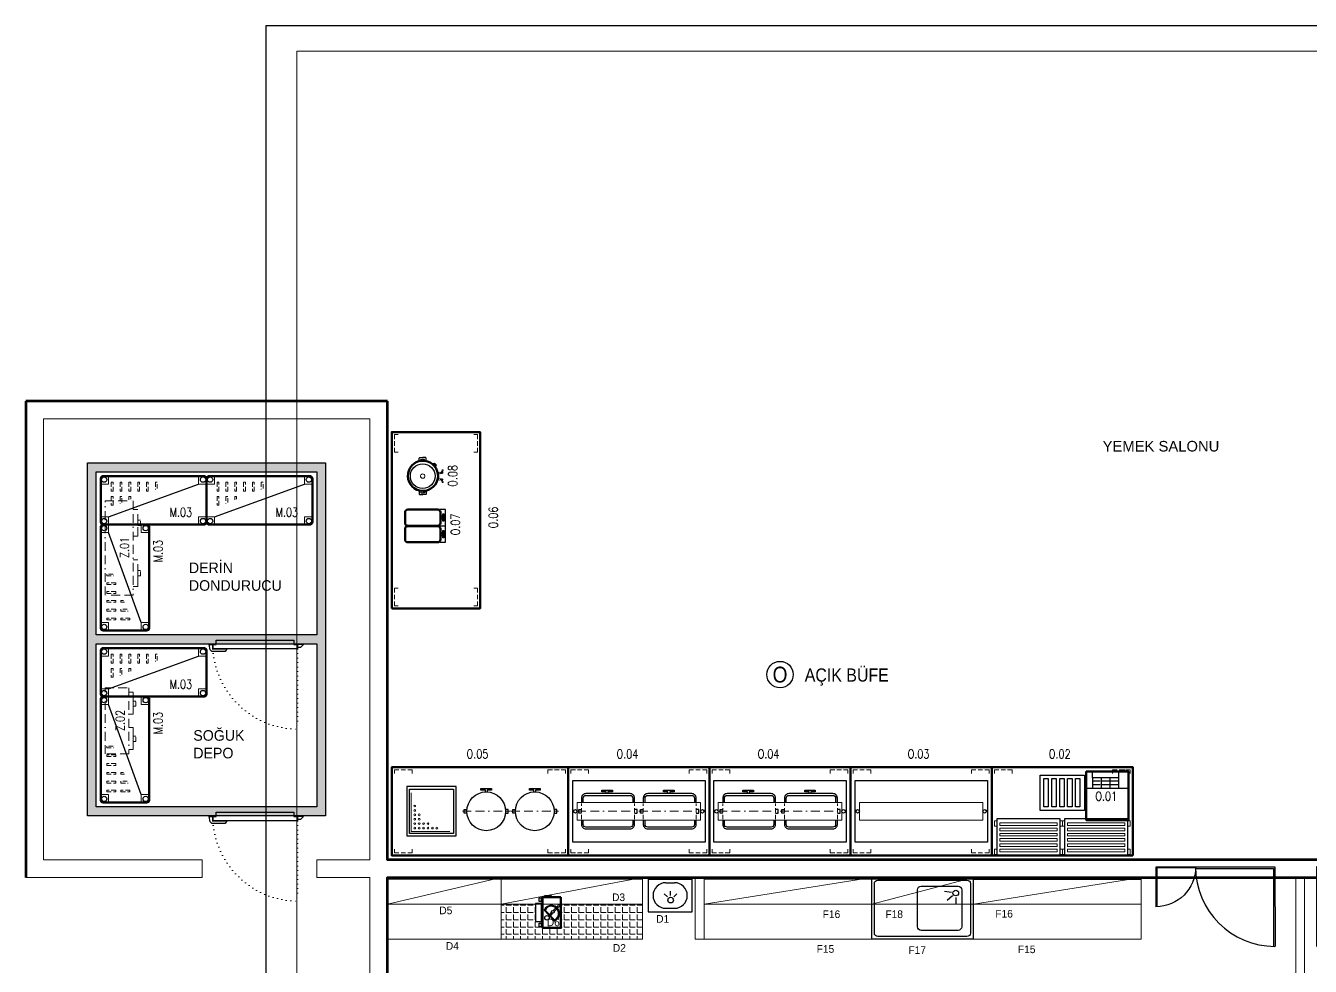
# Model space of a CAD drawing. Extents: x 165 to 3208, y -2874 to -834.
# Drawn here: x 165 to 1621, y -1901 to -834 of the extents above; entities that cross this region are included whole.
import ezdxf
from ezdxf.enums import TextEntityAlignment as Align

# ---------------------------------------------------------------- set-up
doc = ezdxf.new("R2010")
doc.units = 0
doc.header["$LTSCALE"] = 20
doc.header["$MEASUREMENT"] = 0
for name, pattern in [('BORDER', [1.75, 0.5, -0.25, 0.5, -0.25, 0, -0.25]), ('DASHED2', [0.375, 0.25, -0.125]), ('DOT', [0.25, 0, -0.25]), ('HIDDEN', [0.375, 0.25, -0.125])]:
    doc.linetypes.add(name, pattern=pattern)
doc.layers.get('0').update_dxf_attribs({"linetype": 'CONTINUOUS', "lineweight": 15})
for name, color, linetype, lineweight in [('-DWG_ANA', 7, 'CONTINUOUS', 50), ('-DWG_DETAY1', 7, 'CONTINUOUS', 25), ('-DWG_DETAY2', 7, 'CONTINUOUS', 15), ('-DWG_DETAY3', 7, 'CONTINUOUS', 15), ('-dwg_sdepo', 7, 'BORDER', 9), ('DUVAR', 7, 'CONTINUOUS', 60), ('k-cizgi', 7, 'CONTINUOUS', 0), ('kapi-acilis', 43, 'DOT', 15), ('NO', 7, 'CONTINUOUS', 30), ('PLAN', 253, 'CONTINUOUS', 15), ('s-depo', 140, 'CONTINUOUS', 25), ('s-depo-tarama', 140, 'CONTINUOUS', 15)]:
    doc.layers.add(name, color=color, linetype=linetype, lineweight=lineweight)
for name, color, linetype in [('BL-M', 62, 'CONTINUOUS'), ('BL-O', 43, 'CONTINUOUS'), ('BL-Z', 117, 'CONTINUOUS'), ('kapı ABD', 55, 'CONTINUOUS'), ('S2000-002 Çizgi', 7, 'CONTINUOUS'), ('S2000-025 Antet', 7, 'CONTINUOUS'), ('SDNO', 7, 'CONTINUOUS'), ('YAZI', 170, 'CONTINUOUS'), ('YAZI_BLM_1', 7, 'CONTINUOUS'), ('YAZI_BLM_2', 10, 'CONTINUOUS')]:
    doc.layers.add(name, color=color, linetype=linetype)
doc.styles.add('ARIALT', font='arial.ttf')
doc.styles.add('BLM_YAZI', font='stylu.ttf', dxfattribs={"width": 0.8})
doc.styles.add('ROMANS', font='romans.shx', dxfattribs={"width": 0.8})
doc.styles.add('TAKSİM', font='GOTHIC.TTF', dxfattribs={"height": 20})

# ---------------------------------------------------------------- blocks, each defined once
blk = doc.blocks.new('J-KS09l')
at = {"layer": 'kapi-acilis', "linetype": 'DOT'}
blk.add_lwpolyline([(-3, 11), (-3, 107)], dxfattribs=at)
blk.add_arc((-4.2, 9.8), 97.2, 0.6814, 89.3186, dxfattribs=at)
at = {"layer": 's-depo', "linetype": 'Continuous'}
for points in [[(1, 11), (-3, 11), (-3, 16), (93, 16), (93, 11), (89, 11), (89, 6), (1, 6), (1, 11)], [(77, 16), (79, 19), (94, 19), (96, 17), (97, 11), (93, 11), (93, 16)], [(-3, 14), (-7, 14), (-10, 11), (-3, 11)]]:
    blk.add_lwpolyline(points, close=True, dxfattribs=at)
blk = doc.blocks.new('jd-ts')
at = {"layer": 'YAZI_BLM_1', "style": 'BLM_YAZI'}
for s, p in [('SOĞUK', (0, 20)), ('DEPO', (0, 0))]:
    blk.add_text(s, height=12, dxfattribs=at).set_placement(p)
blk = doc.blocks.new('jd-td')
at = {"layer": 'YAZI_BLM_1', "style": 'BLM_YAZI'}
for s, p in [('DERİN', (0, 20)), ('DONDURUCU', (0, 0))]:
    blk.add_text(s, height=12, dxfattribs=at).set_placement(p)
blk = doc.blocks.new('1br-pc2nh')
at = {"layer": '-dwg_sdepo', "color": 0, "lineweight": 0}
blk.add_lwpolyline([(75, -27), (0, -27), (0, 0), (75, 0)], close=True, dxfattribs=at)
for points in [[(5, -27), (5, -32), (30, -32), (30, -27)], [(45, -27), (45, -32), (70, -32), (70, -27)], [(22.9, -32), (12.9, -32)]]:
    blk.add_lwpolyline(points, dxfattribs=at)
at = {"layer": '-dwg_sdepo', "color": 0, "linetype": 'DASHED2'}
for points in [[(14, -32), (14, -35), (20, -35), (20, -32)], [(54, -32), (54, -35), (60, -35), (60, -32)]]:
    blk.add_lwpolyline(points, close=True, dxfattribs=at)
at = {"layer": 'SDNO', "linetype": 'Continuous', "style": 'ROMANS', "width": 0.8}
blk.add_attdef('SDNO', text='', height=10, dxfattribs=at).set_placement((38, -17), align=Align.MIDDLE)
blk = doc.blocks.new('1br-pc2dh')
at = {"layer": '-dwg_sdepo', "color": 0, "lineweight": 0}
blk.add_lwpolyline([(107, -32), (0, -32), (0, 0), (107, 0)], close=True, dxfattribs=at)
for points in [[(10, -32), (10, -37), (40, -37), (40, -32)], [(27.9, -37), (17.9, -37)], [(67, -32), (67, -37), (97, -37), (97, -32)]]:
    blk.add_lwpolyline(points, dxfattribs=at)
at = {"layer": '-dwg_sdepo', "color": 0, "linetype": 'DASHED2'}
for points in [[(22, -37), (22, -40), (28, -40), (28, -37)], [(79, -37), (79, -40), (85, -40), (85, -37)]]:
    blk.add_lwpolyline(points, close=True, dxfattribs=at)
at = {"layer": 'SDNO', "linetype": 'Continuous', "style": 'ROMANS', "width": 0.8}
blk.add_attdef('SDNO', text='', height=10, dxfattribs=at).set_placement((54, -22), align=Align.MIDDLE)
blk = doc.blocks.new('OSF-BL160')
at = {"layer": '-DWG_ANA', "color": 0}
blk.add_lwpolyline([(0, 0), (160, 0), (160, -100), (0, -100)], close=True, dxfattribs=at)
at = {"layer": '-DWG_DETAY1', "color": 0, "linetype": 'Continuous'}
for points in [[(6, 0), (77, 0), (77, -42), (6, -42)], [(83, 0), (154, 0), (154, -42), (83, -42)]]:
    blk.add_lwpolyline(points, close=True, dxfattribs=at)
at = {"layer": '-DWG_DETAY1', "color": 0}
for points in [[(55, -51), (105, -51), (105, -91), (55, -91)], [(65, -55), (65, -87), (60, -87), (60, -55)], [(74, -55), (74, -87), (69, -87), (69, -55)], [(83, -55), (83, -87), (78, -87), (78, -55)], [(92, -55), (92, -87), (87, -87), (87, -55)], [(101, -55), (101, -87), (96, -87), (96, -55)]]:
    blk.add_lwpolyline(points, close=True, dxfattribs=at)
at = {"layer": '-DWG_DETAY2', "color": 0, "linetype": 'Continuous'}
for points in [[(6, -1), (3, -1), (3, -7), (6, -7)], [(9, -4), (74, -4), (74, -7), (9, -7)], [(9, -10), (74, -10), (74, -13), (9, -13)], [(80, -1), (77, -1), (77, -7), (80, -7)], [(83, -1), (80, -1), (80, -7), (83, -7)], [(86, -4), (151, -4), (151, -7), (86, -7)], [(86, -10), (151, -10), (151, -13), (86, -13)], [(157, -1), (154, -1), (154, -7), (157, -7)], [(9, -16), (74, -16), (74, -19), (9, -19)], [(9, -22), (74, -22), (74, -25), (9, -25)], [(9, -28), (74, -28), (74, -31), (9, -31)], [(86, -16), (151, -16), (151, -19), (86, -19)], [(86, -22), (151, -22), (151, -25), (86, -25)], [(86, -28), (151, -28), (151, -31), (86, -31)], [(6, -33), (3, -33), (3, -39), (6, -39)], [(9, -34), (74, -34), (74, -37), (9, -37)], [(80, -33), (77, -33), (77, -39), (80, -39)], [(83, -33), (80, -33), (80, -39), (83, -39)], [(86, -34), (151, -34), (151, -37), (86, -37)], [(157, -33), (154, -33), (154, -39), (157, -39)]]:
    blk.add_lwpolyline(points, close=True, dxfattribs=at)
at = {"layer": '-DWG_DETAY2', "color": 0, "linetype": 'HIDDEN'}
for points in [[(3, -93), (3, -97), (23, -97), (23, -93)], [(137, -93), (137, -97), (157, -97), (157, -93)]]:
    blk.add_lwpolyline(points, dxfattribs=at)
at = {"layer": 'NO', "linetype": 'Continuous', "style": 'ROMANS', "width": 0.8}
blk.add_attdef('NO', text='', height=10, dxfattribs=at).set_placement((83, -115), align=Align.MIDDLE)
blk = doc.blocks.new('OSF-CL160g')
at = {"layer": '-DWG_ANA', "color": 0}
blk.add_lwpolyline([(0, 0), (160, 0), (160, -100), (0, -100)], close=True, dxfattribs=at)
at = {"layer": '-DWG_DETAY1', "color": 0, "linetype": 'Continuous'}
blk.add_lwpolyline([(5, -15), (155, -15), (155, -85), (5, -85)], close=True, dxfattribs=at)
for centre in [(8, -50), (152, -50)]:
    blk.add_circle(centre, 2, dxfattribs=at)
at = {"layer": '-DWG_DETAY2', "color": 0, "linetype": 'HIDDEN'}
for points in [[(3, -7), (3, -3), (23, -3), (23, -7)], [(137, -7), (137, -3), (157, -3), (157, -7)], [(3, -93), (3, -97), (23, -97), (23, -93)], [(137, -93), (137, -97), (157, -97), (157, -93)]]:
    blk.add_lwpolyline(points, dxfattribs=at)
at = {"layer": '-DWG_DETAY2', "color": 0, "linetype": 'Continuous'}
blk.add_lwpolyline([(10, -40), (150, -40), (150, -60), (10, -60)], close=True, dxfattribs=at)
at = {"layer": 'NO', "linetype": 'Continuous', "style": 'ROMANS', "width": 0.8}
blk.add_attdef('NO', text='', height=10, dxfattribs=at).set_placement((83, -115), align=Align.MIDDLE)
blk = doc.blocks.new('OSF-DL162')
at = {"layer": '-DWG_ANA', "color": 0}
blk.add_lwpolyline([(0, 0), (160, 0), (160, -100), (0, -100)], close=True, dxfattribs=at)
at = {"layer": '-DWG_DETAY1', "color": 0, "linetype": 'Continuous'}
blk.add_lwpolyline([(5, -15), (155, -15), (155, -85), (5, -85)], close=True, dxfattribs=at)
for points in [[(75, -40), (75, -35, 0.414214), (70, -30), (20, -30, 0.414214), (15, -35), (15, -40)], [(17, -40), (17, -35, -0.414214), (20, -32), (70, -32, -0.414214), (73, -35), (73, -40)], [(145, -40), (145, -35, 0.414214), (140, -30), (90, -30, 0.414214), (85, -35), (85, -40)], [(87, -40), (87, -35, -0.414214), (90, -32), (140, -32, -0.414214), (143, -35), (143, -40)], [(15, -60), (15, -65, 0.414214), (20, -70), (70, -70, 0.414214), (75, -65), (75, -60)], [(73, -60), (73, -65, -0.414214), (70, -68), (20, -68, -0.414214), (17, -65), (17, -60)], [(85, -60), (85, -65, 0.414214), (90, -70), (140, -70, 0.414214), (145, -65), (145, -60)], [(143, -60), (143, -65, -0.414214), (140, -68), (90, -68, -0.414214), (87, -65), (87, -60)]]:
    blk.add_lwpolyline(points, format="xyb", dxfattribs=at)
for points in [[(15, -48), (12, -48), (12, -52), (15, -52)], [(75, -48), (78, -48), (78, -52), (75, -52)], [(85, -48), (82, -48), (82, -52), (85, -52)], [(145, -48), (148, -48), (148, -52), (145, -52)], [(47, -70), (47, -72), (52, -72), (52, -74), (40, -74), (40, -72), (45, -72), (45, -70)], [(117, -70), (117, -72), (122, -72), (122, -74), (110, -74), (110, -72), (115, -72), (115, -70)]]:
    blk.add_lwpolyline(points, dxfattribs=at)
for centre in [(8, -50), (152, -50)]:
    blk.add_circle(centre, 2, dxfattribs=at)
at = {"layer": '-DWG_DETAY2', "color": 0, "linetype": 'HIDDEN'}
for points in [[(3, -7), (3, -3), (23, -3), (23, -7)], [(137, -7), (137, -3), (157, -3), (157, -7)], [(3, -93), (3, -97), (23, -97), (23, -93)], [(137, -93), (137, -97), (157, -97), (157, -93)]]:
    blk.add_lwpolyline(points, dxfattribs=at)
at = {"layer": '-DWG_DETAY2', "color": 0, "linetype": 'Continuous'}
blk.add_lwpolyline([(10, -40), (150, -40), (150, -60), (10, -60)], close=True, dxfattribs=at)
at = {"layer": '-DWG_DETAY2', "color": 0, "linetype": 'BORDER'}
for points in [[(80, -50), (10, -50)], [(150, -50), (80, -50)]]:
    blk.add_lwpolyline(points, dxfattribs=at)
at = {"layer": '-DWG_DETAY3', "color": 0, "linetype": 'HIDDEN'}
for points in [[(15, -41), (15, -59)], [(75, -41), (75, -59)], [(85, -41), (85, -59)], [(145, -41), (145, -59)]]:
    blk.add_lwpolyline(points, dxfattribs=at)
at = {"layer": 'NO', "linetype": 'Continuous', "style": 'ROMANS', "width": 0.8}
blk.add_attdef('NO', text='', height=10, dxfattribs=at).set_placement((93, -115), align=Align.MIDDLE)
blk = doc.blocks.new('OSF-SL202k')
at = {"layer": '-DWG_ANA', "color": 0}
blk.add_lwpolyline([(0, 0), (200, 0), (200, -100), (0, -100)], close=True, dxfattribs=at)
at = {"layer": '-DWG_DETAY1', "color": 0, "linetype": 'Continuous'}
for points in [[(127, -22), (127, -78), (183, -78), (183, -22)], [(130, -25), (180, -25), (180, -75), (130, -75)]]:
    blk.add_lwpolyline(points, close=True, dxfattribs=at)
for points in [[(16, -48), (13, -48), (13, -52), (16, -52)], [(60, -48), (63, -48), (63, -52), (60, -52)], [(71, -48), (68, -48), (68, -52), (71, -52)], [(115, -48), (118, -48), (118, -52), (115, -52)], [(39, -72), (39, -74), (44, -74), (44, -76), (32, -76), (32, -74), (37, -74), (37, -72)], [(94, -72), (94, -74), (99, -74), (99, -76), (87, -76), (87, -74), (92, -74), (92, -72)]]:
    blk.add_lwpolyline(points, dxfattribs=at)
for centre in [(38, -50), (93, -50)]:
    blk.add_circle(centre, 22, dxfattribs=at)
at = {"layer": '-DWG_DETAY2', "color": 0, "linetype": 'HIDDEN'}
for points in [[(3, -7), (3, -3), (23, -3), (23, -7)], [(177, -7), (177, -3), (197, -3), (197, -7)], [(3, -93), (3, -97), (23, -97), (23, -93)], [(177, -93), (177, -97), (197, -97), (197, -93)]]:
    blk.add_lwpolyline(points, dxfattribs=at)
at = {"layer": '-DWG_DETAY2', "color": 0, "linetype": 'Continuous', "const_width": 1}
blk.add_lwpolyline([(134, -27), (178, -27), (178, -71)], dxfattribs=at)
at = {"layer": '-DWG_DETAY2', "color": 0, "linetype": 'BORDER'}
for points in [[(65, -50), (11, -50)], [(120, -50), (66, -50)]]:
    blk.add_lwpolyline(points, dxfattribs=at)
at = {"layer": '-DWG_DETAY2', "color": 0}
for centre in [(149, -31), (154, -31), (159, -31), (159, -36), (164, -31), (164, -36), (169, -31), (169, -36), (169, -41), (174, -31), (174, -36), (174, -41), (169, -46), (174, -46), (174, -51), (174, -56)]:
    blk.add_circle(centre, 1, dxfattribs=at)
at = {"layer": 'NO', "linetype": 'Continuous', "style": 'ROMANS', "width": 0.8}
blk.add_attdef('NO', text='', height=10, dxfattribs=at).set_placement((103, -115), align=Align.MIDDLE)
blk = doc.blocks.new('OSF-NL200')
at = {"layer": '-DWG_ANA', "color": 0}
blk.add_lwpolyline([(0, 0), (200, 0), (200, -100), (0, -100)], close=True, dxfattribs=at)
at = {"layer": '-DWG_DETAY2', "color": 0, "linetype": 'HIDDEN'}
for points in [[(3, -7), (3, -3), (23, -3), (23, -7)], [(177, -7), (177, -3), (197, -3), (197, -7)], [(3, -93), (3, -97), (23, -97), (23, -93)], [(177, -93), (177, -97), (197, -97), (197, -93)]]:
    blk.add_lwpolyline(points, dxfattribs=at)
at = {"layer": 'NO', "linetype": 'Continuous', "style": 'ROMANS', "width": 0.8}
blk.add_attdef('NO', text='', height=10, dxfattribs=at).set_placement((103, -115), align=Align.MIDDLE)
blk = doc.blocks.new('1TG-TEK001')
at = {"layer": '-DWG_ANA', "color": 0}
blk.add_lwpolyline([(-16.5, 3.1, 18.612891), (-15.4, 6.6, 0.053726), (-16.5, 3.1, 0.053726)], format="xyb", dxfattribs=at)
at = {"layer": '-DWG_DETAY1', "color": 0}
for points in [[(-16, 4), (-20, 4, 0.414214), (-21, 3), (-21, 0)], [(-16, -4), (-20, -4, -0.414214), (-21, -3), (-21, 0)], [(16, 4), (20, 4, -0.414214), (21, 3), (21, 0)], [(16, -4), (20, -4, 0.414214), (21, -3), (21, 0)]]:
    blk.add_lwpolyline(points, format="xyb", dxfattribs=at)
for points in [[(-17, 2), (-19, 2), (-19, 0)], [(-17, -2), (-19, -2), (-19, 0)], [(17, 2), (19, 2), (19, 0)], [(17, -2), (19, -2), (19, 0)]]:
    blk.add_lwpolyline(points, dxfattribs=at)
at = {"layer": '-DWG_DETAY1', "color": 0, "linetype": 'Continuous'}
blk.add_circle((0, 0), 14, dxfattribs=at)
at = {"layer": '-DWG_DETAY2', "color": 0}
blk.add_lwpolyline([(-2.5, -0.5, 3.731726), (-1.7, 1.9, 0.267973)], format="xyb", close=True, dxfattribs=at)
blk.add_lwpolyline([(13.5, -12), (10.4, -14.9), (11, -14.9), (12.3, -13.7), (14.3, -11.9), (14.3, -11.2)], close=True, dxfattribs=at)
for points in [[(11.2, -14.7), (12.4, -15.6), (13.8, -14.3)], [(13.5, -14.4), (12.6, -13.4)], [(13.6, -14.5), (13.6, -14.5)], [(14, -12.1), (14.8, -13.4), (13.8, -14.3)], [(14.5, -13.7), (14.5, -13.7)]]:
    blk.add_lwpolyline(points, dxfattribs=at)
for points in [[(12.6, -15.2, 0.236718), (13.5, -14.4)], [(13.5, -14.4, 0.236718), (14.4, -13.6)], [(14.4, -13.6, 0.111809), (14.8, -13.4)], [(-3.9, -21.9, 0.419508), (-4.1, -21.2), (-7.2, -21.9, 0.208017), (-6.7, -23.3), (-3.9, -21.9)], [(-5, -22.5, 4.477764), (-5.3, -21.5)], [(-4.1, -22, 1.460241), (-4.4, -21.3)], [(5, -22.5, -4.477764), (5.3, -21.5)], [(4.1, -22, -1.460241), (4.4, -21.3)], [(3.9, -21.9, -0.419508), (4.1, -21.2), (7.2, -21.9, -0.208017), (6.7, -23.3), (3.9, -21.9)], [(12.4, -15.6, 0.111809), (12.6, -15.2)]]:
    blk.add_lwpolyline(points, format="xyb", dxfattribs=at)
for centre in [(-3.5, -19), (3.5, -19)]:
    blk.add_circle(centre, 1.1, dxfattribs=at)
at = {"linetype": 'Continuous'}
for points in [[(-3.4, -16.5), (-3.8, -17.9)], [(-2.5, -16.7), (-2.8, -18.1)], [(2.5, -16.7), (2.8, -18.1)], [(3.4, -16.5), (3.8, -17.9)]]:
    blk.add_lwpolyline(points, dxfattribs=at)
at = {"layer": 'NO', "linetype": 'Continuous', "style": 'ROMANS', "width": 0.8}
blk.add_attdef('NO', text='', height=10, dxfattribs=at).set_placement((0.2, -34), align=Align.MIDDLE)
blk = doc.blocks.new('1ug-USM40')
at = {"layer": '-DWG_ANA', "color": 0}
for points in [[(3, -40), (15.2, -40, 0.414214), (18.2, -37), (18.2, -3, 0.414214), (15.2, 0), (3, 0, 0.414214), (0, -3), (0, -37, 0.414214)], [(21.8, -40), (34, -40, 0.414214), (37, -37), (37, -3, 0.414214), (34, 0), (21.8, 0, 0.414214), (18.8, -3), (18.8, -37, 0.414214)]]:
    blk.add_lwpolyline(points, format="xyb", close=True, dxfattribs=at)
at = {"layer": '-DWG_DETAY1', "color": 0}
for points in [[(0, -39.3), (0, -45.9), (18.2, -45.9), (18.2, -39.3)], [(7.8, -40), (7.8, -42.3)], [(10.8, -42.3), (10.8, -40)], [(18.8, -39.3), (18.8, -45.9), (37, -45.9), (37, -39.3)], [(26.6, -40), (26.6, -42.3)], [(29.6, -42.3), (29.6, -40)]]:
    blk.add_lwpolyline(points, dxfattribs=at)
for points in [[(9.4, -43.8), (5.1, -43.8), (5.1, -42.7), (9.4, -42.7), (13.4, -42.7), (13.4, -43.8)], [(28.2, -43.8), (23.9, -43.8), (23.9, -42.7), (28.2, -42.7), (32.2, -42.7), (32.2, -43.8)]]:
    blk.add_lwpolyline(points, close=True, dxfattribs=at)
at = {"layer": '-DWG_DETAY1', "color": 0, "linetype": 'Continuous'}
for points in [[(11, -42.7, 0.73166), (7.6, -42.7)], [(29.8, -42.7, 0.73166), (26.3, -42.7)]]:
    blk.add_lwpolyline(points, format="xyb", dxfattribs=at)
at = {"layer": 'PLAN', "color": 0, "linetype": 'Continuous'}
for points in [[(7.6, -43.8, 0.722359), (11, -43.8)], [(26.3, -43.8, 0.722359), (29.8, -43.8)]]:
    blk.add_lwpolyline(points, format="xyb", dxfattribs=at)
at = {"layer": 'NO', "linetype": 'Continuous', "style": 'ROMANS', "width": 0.8}
blk.add_attdef('NO', text='', height=10, dxfattribs=at).set_placement((20.2, -57), align=Align.MIDDLE)
blk = doc.blocks.new('jb-to1')
at = {"layer": 'YAZI_BLM_1'}
blk.add_circle((0, 0), 15, dxfattribs=at)
at = {"layer": 'YAZI_BLM_1', "style": 'BLM_YAZI', "width": 0.9}
blk.add_text('AÇIK BÜFE', height=15, dxfattribs=at).set_placement((28, -8))
at = {"layer": 'YAZI_BLM_2', "style": 'BLM_YAZI', "width": 0.9}
blk.add_text('O', height=18, dxfattribs=at).set_placement((0, 0), align=Align.MIDDLE)
blk = doc.blocks.new('IDP126-K')
at = {"layer": '-DWG_ANA', "color": 0}
blk.add_lwpolyline([(3, 0), (117, 0, -0.414214), (120, -3), (120, -52, -0.414214), (117, -55), (3, -55, -0.414214), (0, -52), (0, -3, -0.414214)], format="xyb", close=True, dxfattribs=at)
at = {"layer": '-DWG_DETAY1', "color": 0}
blk.add_lwpolyline([(9, -46), (111, -9)], dxfattribs=at)
for centre in [(4, -4), (116, -4), (4, -51), (116, -51)]:
    blk.add_circle(centre, 3, dxfattribs=at)
at = {"layer": '-DWG_DETAY2', "color": 0, "linetype": 'Continuous'}
for points in [[(0, -9), (9, -9), (9, 0)], [(111, 0), (111, -9), (120, -9)], [(0, -46), (9, -46), (9, -55)], [(120, -46), (111, -46), (111, -55)]]:
    blk.add_lwpolyline(points, dxfattribs=at)
at = {"layer": '-DWG_DETAY2', "color": 0, "linetype": 'HIDDEN'}
for points in [[(12, -7), (12, -17), (14, -17), (14, -7)], [(22, -7), (22, -17), (24, -17), (24, -7)], [(32, -7), (32, -17), (34, -17), (34, -7)], [(42, -7), (42, -17), (44, -17), (44, -7)], [(52, -7), (52, -17), (54, -17), (54, -7)], [(12, -23), (12, -33), (14, -33), (14, -23)]]:
    blk.add_lwpolyline(points, close=True, dxfattribs=at)
for points in [[(64, -14), (64, -7), (62, -7), (62, -15)], [(24, -30), (24, -23), (22, -23), (22, -31)], [(34, -26), (34, -23), (32, -23), (32, -27)]]:
    blk.add_lwpolyline(points, dxfattribs=at)
at = {"layer": 'NO', "linetype": 'Continuous', "style": 'ROMANS', "width": 0.8}
blk.add_attdef('NO', text='', height=10, dxfattribs=at).set_placement((91, -41), align=Align.MIDDLE)
blk = doc.blocks.new('PEK100')
at = {"layer": '-DWG_ANA', "color": 0}
blk.add_lwpolyline([(0, 0), (48, 0), (48, -55), (0, -55)], close=True, dxfattribs=at)
at = {"layer": '-DWG_DETAY1', "color": 0}
for points in [[(0, -36), (48, -36)], [(11, -37), (11, -48), (41, -48), (41, -37)], [(12, -40), (20, -40)], [(21, -47), (21, -37)], [(22, -40), (30, -40)], [(31, -47), (31, -37)], [(32, -40), (40, -40)], [(11, -48), (11, -55)], [(12, -44), (20, -44)], [(22, -44), (30, -44)], [(32, -44), (40, -44)], [(41, -48), (41, -55)]]:
    blk.add_lwpolyline(points, dxfattribs=at)
at = {"layer": '-DWG_DETAY2', "color": 0}
blk.add_lwpolyline([(4, -55), (4, -57), (8, -57), (8, -55)], dxfattribs=at)
at = {"layer": 'NO', "linetype": 'Continuous', "style": 'ROMANS', "width": 0.8}
blk.add_attdef('NO', text='', height=10, dxfattribs=at).set_placement((25.2, -27), align=Align.MIDDLE)
blk = doc.blocks.new('ertye')
at = {"color": 7}
for points in [[(5346.8, 6525.2), (5429.2, 6477.7), (5381.6, 6395.3)], [(5347.8, 6526.9), (5431.8, 6478.4), (5383.3, 6394.3)]]:
    blk.add_lwpolyline(points, dxfattribs=at)
blk.add_arc((5431.8, 6478.4), 97.1, 150, 240, dxfattribs=at)
blk = doc.blocks.new('A$C106A2D8A')
at = {"layer": 'S2000-002 Çizgi'}
for p, q in [((90.3, 52.8), (82.5, 53.9)), ((91.6, 49), (85.5, 43.9)), ((95.5, 47.3), (95.5, 39.4))]:
    blk.add_line(p, q, dxfattribs=at)
for points in [[(115, 68), (0, 68), (0, 70), (115, 70)], [(115, 0), (0, 0), (0, 70), (115, 70)]]:
    blk.add_lwpolyline(points, close=True, dxfattribs=at)
for points in [[(108, 3), (7, 3, -0.414214), (3, 7), (3, 63, -0.414214), (7, 67), (108, 67, -0.414214), (112, 63), (112, 7, -0.414214)], [(98, 10), (56, 10, -0.414214), (52, 14), (52, 56, -0.414214), (56, 60), (98, 60, -0.414214), (102, 56), (102, 14, -0.414214)]]:
    blk.add_lwpolyline(points, format="xyb", close=True, dxfattribs=at)
blk.add_circle((95.3, 52.3), 3.19, dxfattribs=at)
blk = doc.blocks.new('A$C23AD12AD')
at = {"layer": 'S2000-002 Çizgi'}
for p, q in [((0, 39), (50, 39)), ((0, 37), (50, 37)), ((20.1, 33), (29.9, 33)), ((21.9, 17), (18.3, 20.5)), ((25.5, 18.5), (25.5, 23.5)), ((29.2, 17), (32.7, 20.5)), ((0, 0), (50, 0)), ((20.1, 4), (29.9, 4))]:
    blk.add_line(p, q, dxfattribs=at)
blk.add_lwpolyline([(0, 0), (50, 0), (50, 39), (0, 39)], close=True, dxfattribs=at)
blk.add_circle((25.5, 13.3), 3.19, dxfattribs=at)
for centre, start, end in [((20.1, 18.5), 90, 270), ((29.9, 18.5), 270, 90)]:
    blk.add_arc(centre, 14.5, start, end, dxfattribs=at)
blk = doc.blocks.new('A$C163C092A')
at = {"layer": '-DWG_ANA', "color": 0}
blk.add_lwpolyline([(28.9, 35), (28.9, 0), (8.2, 0), (8.2, 35)], close=True, dxfattribs=at)
at = {"layer": '-DWG_DETAY1', "color": 0}
for points in [[(4.4, 30), (4.4, 34), (6.4, 34), (6.4, 30), (4.4, 30)], [(6.4, 31), (8.4, 31), (8.4, 33), (6.4, 33)], [(10.8, 35.3), (10.8, 36.9), (13.2, 36.9), (13.2, 35.3)], [(15.4, 35.3), (15.4, 36.9), (17.8, 36.9), (17.8, 35.3)], [(18.4, 17.8), (15.9, 15.2)], [(19.4, 16.7), (17, 14.2)], [(25.5, 25.2), (20.2, 19.7)], [(26.4, 24), (21.3, 18.7)], [(4.4, 1.3), (4.4, 5.3), (6.4, 5.3), (6.4, 1.3), (4.4, 1.3)], [(6.4, 2.3), (8.4, 2.3), (8.4, 4.3), (6.4, 4.3)]]:
    blk.add_lwpolyline(points, dxfattribs=at)
blk.add_lwpolyline([(0, 27.8), (0, 7.2), (7.1, 7.2), (7.1, 27.8)], close=True, dxfattribs=at)
for points in [[(21.5, 7.9, 1.51174), (9.8, 20.1), (21.5, 7.9)], [(21.7, 9.1, 1.387786), (11, 20.3), (21.7, 9.1)]]:
    blk.add_lwpolyline(points, format="xyb", dxfattribs=at)
for centre, radius in [((19.9, 18.2), 1.56), ((13.2, 11.6), 2.56)]:
    blk.add_circle(centre, radius, dxfattribs=at)
blk.add_arc((26.5, 25.1), 1.06, 266.8032, 176.3673, dxfattribs=at)

msp = doc.modelspace()

# ---------------------------------------------------------------- hatches: boundary and pattern name
at = {"linetype": 'Continuous'}
h = msp.add_hatch(dxfattribs=at)
h.set_pattern_fill('ANGLE', color=256, scale=30)
h.set_pattern_definition([(0, (0, 0), (0, 8.25), [6, -2.25]), (90, (0, 0), (-8.25, 5e-16), [6, -2.25])])
h.paths.add_polyline_path([(750.9, -1830.2), (749.8, -1830.2), (749.8, -1850.1), (742.7, -1850.1), (742.7, -1830.2), (704.1, -1830.2), (704.1, -1870.1), (864.1, -1870.1), (864.1, -1830.2), (771.6, -1830.2), (771.6, -1857.3), (750.9, -1857.3), (750.9, -1855), (749.1, -1855), (749.1, -1856), (747.1, -1856), (747.1, -1852), (749.1, -1852), (749.1, -1853), (750.9, -1853)])
at = {"layer": 's-depo-tarama', "linetype": 'Continuous'}
h = msp.add_hatch(dxfattribs=at)
h.set_pattern_fill('HONEY', color=256, scale=20, style=0)
h.set_pattern_definition([(0, (-80, -3015), (3.75, 2.1650635), [2.5, -5]), (120, (-80, -3015), (-3.75, 2.1650635), [2.5, -5]), (60, (-80, -3015), (8e-09, 4.330127), [-5, 2.5])])
h.paths.add_polyline_path([(245, -1525), (245, -1340), (495, -1340), (495, -1525)], flags=16)
h.paths.add_polyline_path([(235, -1730), (235, -1330), (505, -1330), (505, -1730)])
h.paths.add_polyline_path([(245, -1720), (245, -1535), (495, -1535), (495, -1720)], flags=16)

# ---------------------------------------------------------------- linework, layer by layer
at = {"linetype": 'Continuous'}
for p, q in [((575, -1830.2), (704.1, -1800)), ((704.1, -1830.2), (864.1, -1800)), ((934.1, -1830.2), (1124, -1800)), ((1123.9, -1830.2), (1239.2, -1800)), ((1239.2, -1830.2), (1429.2, -1800))]:
    msp.add_line(p, q, dxfattribs=at)
msp.add_lwpolyline([(472.5, -863.4), (3197.5, -863.4), (3197.5, -2849.3), (472.5, -2849.3)], close=True)
for points in [[(575, -1870.1), (704.1, -1870.1), (704.1, -1800), (575, -1800)], [(575, -1830.2), (704.1, -1830.2), (704.1, -1800), (575, -1800)], [(704.1, -1802), (575, -1802), (575, -1800), (704.1, -1800)], [(704.1, -1870.1), (864.1, -1870.1), (864.1, -1800), (704.1, -1800)], [(704.1, -1830.2), (864.1, -1830.2), (864.1, -1800), (704.1, -1800)], [(864.1, -1802), (704.1, -1802), (704.1, -1800), (864.1, -1800)], [(924, -1870.1), (934.1, -1870.1), (934.1, -1800), (924, -1800)], [(934.1, -1870.1), (1124, -1870.1), (1124, -1800), (934.1, -1800)], [(934.1, -1802), (1124, -1802), (1124, -1800), (934.1, -1800)], [(934.1, -1830.2), (1124, -1830.2), (1124, -1800), (934.1, -1800)], [(1123.9, -1830.2), (1238.9, -1830.2), (1238.9, -1800), (1123.9, -1800)], [(1124, -1830.2), (1239.2, -1830.2), (1239.2, -1800), (1124, -1800)], [(1239.2, -1870.1), (1429.2, -1870.1), (1429.2, -1800), (1239.2, -1800)], [(1239.2, -1802.3), (1429.2, -1802.3), (1429.2, -1800), (1239.2, -1800)], [(1239.2, -1830.2), (1429.2, -1830.2), (1429.2, -1800), (1239.2, -1800)], [(1239.2, -1830.2), (1429.2, -1830.2), (1429.2, -1800), (1239.2, -1800)], [(1604.6, -1800), (1614.5, -1800), (1614.5, -2048.9), (1604.6, -2048.9)]]:
    msp.add_lwpolyline(points, close=True, dxfattribs=at)
at = {"layer": 'DUVAR', "linetype": 'Continuous'}
for p, q in [((575, -1260), (165, -1260)), ((165, -1260), (165, -1780)), ((575, -1280), (575, -1260)), ((165, -1780), (165, -1800)), ((1565.9, -1800), (2325, -1800))]:
    msp.add_line(p, q, dxfattribs=at)
for points in [[(2325, -1255), (2325, -1780), (1565.9, -1780)], [(1565.9, -1780), (575, -1780), (575, -1280)], [(575, -2054.9), (575, -1800), (1565.9, -1800)]]:
    msp.add_lwpolyline(points, dxfattribs=at)
at = {"layer": 'k-cizgi', "linetype": 'Continuous'}
msp.add_lwpolyline([(555, -2054.9), (555, -1800), (495, -1800), (495, -1780), (555, -1780), (555, -1280), (185, -1280), (185, -1780), (365, -1780), (365, -1800), (165, -1800)], dxfattribs=at)
at = {"layer": 's-depo', "linetype": 'Continuous'}
for points in [[(235, -1730), (235, -1330), (505, -1330), (505, -1730), (235, -1730)], [(245, -1525), (245, -1340), (495, -1340), (495, -1525), (245, -1525)], [(245, -1720), (245, -1535), (495, -1535), (495, -1720), (245, -1720)]]:
    msp.add_lwpolyline(points, dxfattribs=at)
at = {"layer": 'S2000-025 Antet'}
msp.add_lwpolyline([(437.5, -834.3), (3207.5, -834.3), (3207.5, -2874.3), (437.5, -2874.3)], close=True, dxfattribs=at)

# ---------------------------------------------------------------- block references
at = {"linetype": 'Continuous'}
for name, p in [('jd-td', (350, -1475)), ('jb-to1', (1020, -1570)), ('jd-ts', (355, -1665)), ('A$C23AD12AD', (870.5, -1839)), ('A$C106A2D8A', (1123.9, -1870)), ('A$C163C092A', (742.7, -1857.3))]:
    msp.add_blockref(name, p, dxfattribs=at)
at = {"linetype": 'Continuous', "rotation": 180}
for p in [(470, -1525), (470, -1720)]:
    msp.add_blockref('J-KS09l', p, dxfattribs=at)
at = {"layer": 'BL-M', "linetype": 'Continuous'}
for p in [(250, -1345), (370, -1345), (250, -1540)]:
    msp.add_blockref('IDP126-K', p, dxfattribs=at).add_auto_attribs({'NO': 'M.03'})
ref = msp.add_blockref('IDP126-K', (250, -1520), dxfattribs=dict(at, rotation=90))
ref.add_attrib('NO', 'M.03', dxfattribs={"layer": 'NO', "linetype": 'Continuous', "height": 10, "rotation": 90, "style": 'ROMANS', "width": 0.8}).set_placement((315, -1430), align=Align.MIDDLE)
ref = msp.add_blockref('IDP126-K', (250, -1715), dxfattribs=dict(at, rotation=90))
ref.add_attrib('NO', 'M.03', dxfattribs={"layer": 'NO', "linetype": 'Continuous', "height": 10, "rotation": 90, "style": 'ROMANS', "width": 0.8}).set_placement((315, -1625), align=Align.MIDDLE)
at = {"layer": 'BL-O', "linetype": 'Continuous', "rotation": 90}
for name, p, values in [('OSF-NL200', (580, -1495), {'NO': 'O.06'}), ('1TG-TEK001', (615, -1345), {'NO': 'O.08'}), ('1ug-USM40', (595, -1420), {'NO': 'O.07'})]:
    msp.add_blockref(name, p, dxfattribs=at).add_auto_attribs(values)
at = {"layer": 'BL-O', "linetype": 'Continuous'}
ref = msp.add_blockref('OSF-SL202k', (780, -1775), dxfattribs=dict(at, rotation=180))
ref.add_attrib('NO', 'O.05', dxfattribs={"layer": 'NO', "linetype": 'Continuous', "height": 10, "style": 'ROMANS', "width": 0.8}).set_placement((677, -1660), align=Align.MIDDLE)
ref = msp.add_blockref('OSF-DL162', (940, -1775), dxfattribs=dict(at, rotation=180))
ref.add_attrib('NO', 'O.04', dxfattribs={"layer": 'NO', "linetype": 'Continuous', "height": 10, "style": 'ROMANS', "width": 0.8}).set_placement((847, -1660), align=Align.MIDDLE)
ref = msp.add_blockref('OSF-DL162', (1100, -1775), dxfattribs=dict(at, rotation=180))
ref.add_attrib('NO', 'O.04', dxfattribs={"layer": 'NO', "linetype": 'Continuous', "height": 10, "style": 'ROMANS', "width": 0.8}).set_placement((1007, -1660), align=Align.MIDDLE)
ref = msp.add_blockref('OSF-CL160g', (1260, -1775), dxfattribs=dict(at, rotation=180))
ref.add_attrib('NO', 'O.03', dxfattribs={"layer": 'NO', "linetype": 'Continuous', "height": 10, "style": 'ROMANS', "width": 0.8}).set_placement((1177, -1660), align=Align.MIDDLE)
ref = msp.add_blockref('OSF-BL160', (1420, -1775), dxfattribs=dict(at, rotation=180))
ref.add_attrib('NO', 'O.02', dxfattribs={"layer": 'NO', "linetype": 'Continuous', "height": 10, "style": 'ROMANS', "width": 0.8}).set_placement((1337, -1660), align=Align.MIDDLE)
ref = msp.add_blockref('PEK100', (1415, -1735), dxfattribs=dict(at, rotation=180))
ref.add_attrib('NO', 'O.01', dxfattribs={"layer": 'NO', "linetype": 'Continuous', "height": 10, "style": 'ROMANS', "width": 0.8}).set_placement((1389.8, -1708), align=Align.MIDDLE)
at = {"layer": 'BL-Z', "linetype": 'Continuous', "rotation": 90}
for name, p, values in [('1br-pc2dh', (255, -1480), {'SDNO': 'Z.01'}), ('1br-pc2nh', (255, -1660), {'SDNO': 'Z.02'})]:
    msp.add_blockref(name, p, dxfattribs=at).add_auto_attribs(values)
at = {"layer": 'kapı ABD'}
for p, xscale, yscale, zscale, rotation in [((223.2, -9505.9), 0.9269047496066763, 0.9269047496066763, 0.9269047496066763, 29.9999999999126), ((2986, -9505.9), -0.9269047496066763, 0.9269047496066763, 0.9269047496066763, 330.0000000000874), ((2125, -5647.1), -0.4634523748033382, 0.4634523748033382, 0.4634523748033382, 330.0000000000874)]:
    msp.add_blockref('ertye', p, dxfattribs=dict(at, xscale=xscale, yscale=yscale, zscale=zscale, rotation=rotation))

# ---------------------------------------------------------------- texts
at = {"style": 'TAKSİM'}
for s, p in [('D3', (837, -1826.8)), ('D5', (641.2, -1841.7)), ('D6', (763, -1855.3)), ('D1', (887, -1851.3)), ('F16', (1078.3, -1846)), ('F18', (1149.4, -1846)), ('F16', (1274, -1845.5)), ('D4', (648.6, -1882)), ('D2', (837.9, -1884.2)), ('F15', (1071.5, -1885.4)), ('F17', (1175.5, -1886.7)), ('F15', (1299.6, -1885.8))]:
    msp.add_text(s, height=8.64, dxfattribs=at).set_placement(p, align=Align.CENTER)
at = {"layer": 'YAZI', "color": 150, "style": 'ARIALT'}
msp.add_text('YEMEK SALONU', height=12, rotation=0.0069, dxfattribs=at).set_placement((1451.8, -1311.1), align=Align.MIDDLE)

doc.saveas('drawing.dxf')
